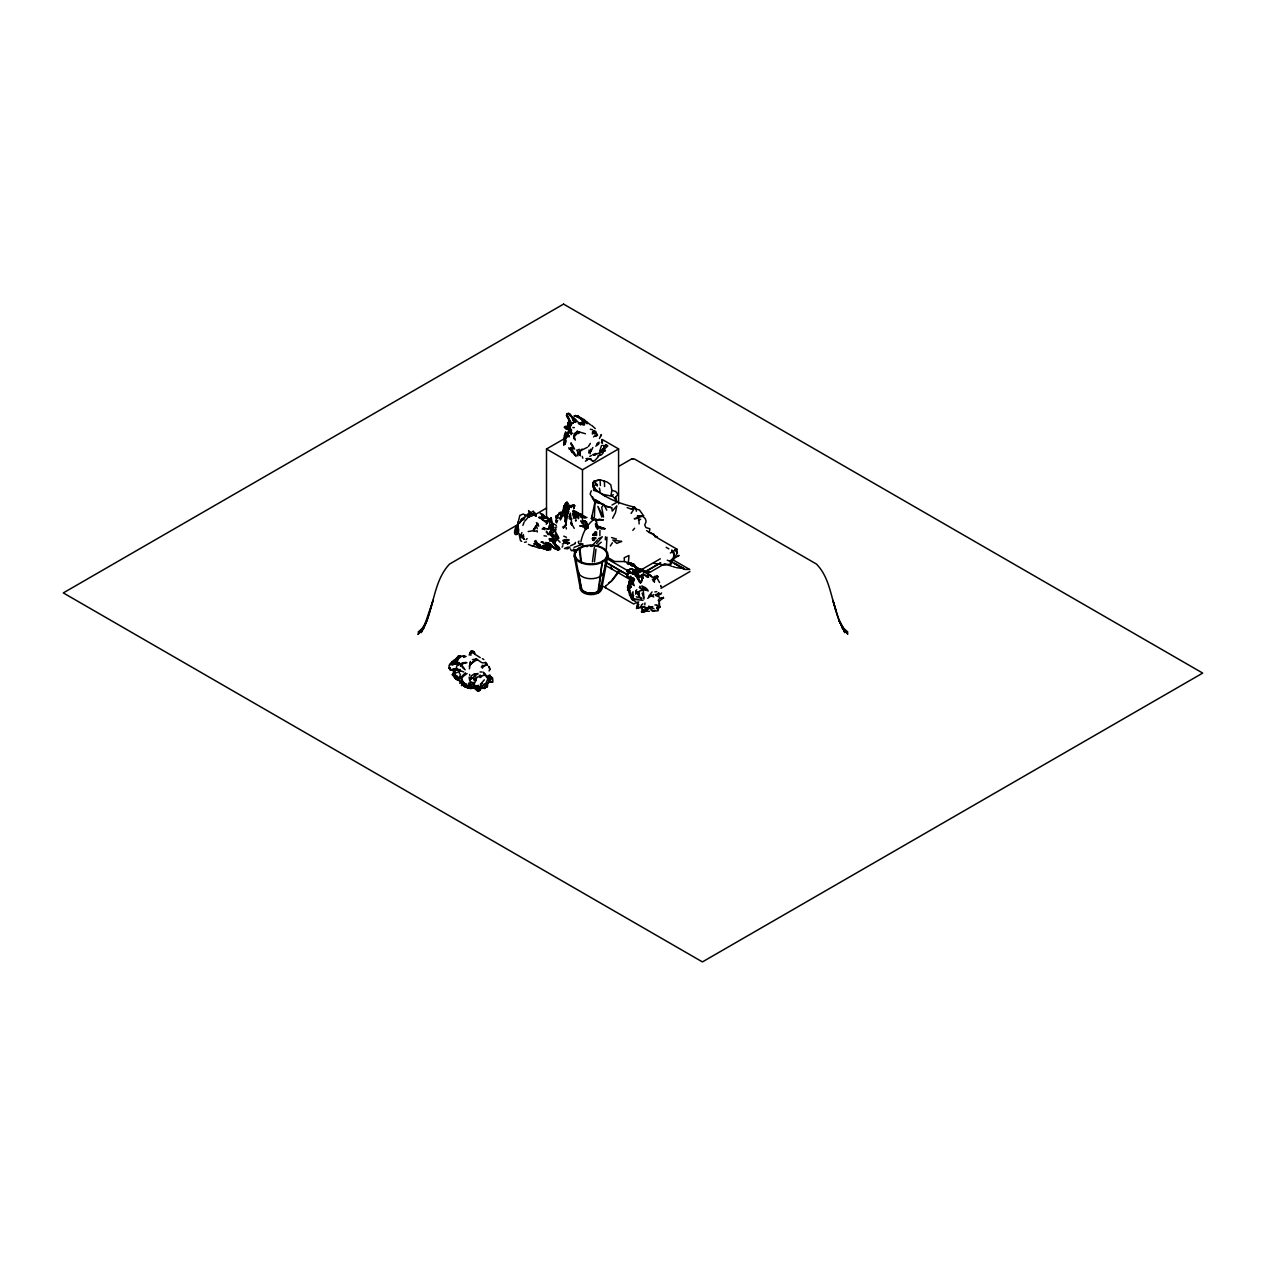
<?xml version="1.0" encoding="UTF-8"?>
<svg xmlns="http://www.w3.org/2000/svg" width="1266" height="1266" viewBox="0 0 1266 1266"><rect width="100%" height="100%" fill="white"/><g stroke="black" fill="none" stroke-linecap="round" stroke-linejoin="round"><path stroke-width="1.5" d="M475.573 687.644L470.366 688.641L470.192 687.169M568.307 424.063L568.228 422.353L570.919 424.885M593.168 539.87L593.168 538.525M632.446 600.29L634.693 599.815L632.699 597.394L633.237 595.479M633.158 578.799L633.237 578.23M566.424 435.362C564.778 433.494 569.32 432.386 567.279 432.624L565.775 435.061L567.295 433.558L569.241 436.802L567.453 434.491M594.102 535.376C594.45 530.533 596.713 536.23 596.618 534.157M630.452 581.157L629.107 581.854L628.316 585.636M571.283 523.934L571.915 524.82L570.349 513.126L569.209 518.601M632.699 597.394L633.459 595.653M474.07 687.881L478.026 691.252L479.988 690.318L481.966 686.378M487.331 664.856L485.242 662.529M563.655 513.426L562.389 512.793L564.763 507.619M469.892 679.082L471.601 675.664L474.402 673.813L477.757 674.43M565.981 517.367L565.981 503.9L567.026 505.545L566.282 508.062M606.319 549.222L606.984 537.18M571.156 424.157L569.225 424.157L568.228 422.353L568.418 423.952L570.27 423.746L569.621 425.376M578.879 514.36C573.387 515.389 579.322 512.635 581.759 515.99L580.524 514.328L583.072 516.417M636.418 572.77L637.32 570.634L640.216 572.406L639.077 569.922L637.668 572.833L638.555 574.622M474.37 651.958L471.522 650.946L469.908 653.319L471.126 651.721L474.37 651.958L474.592 654.063L480.225 657.64M674.24 555.204L674.287 553.115L671.74 549.998L674.24 555.204L672.974 558.338L669.872 561.218L667.261 560.189M550.172 534.806L550.204 533.16L552.957 534.648M604.99 450.87L604.072 449.129L604.99 450.87L602.743 451.962L604.151 446.297M646.388 608.835C647.765 612.143 646.515 607.221 646.198 609.737L646.388 608.835L650.835 608.408L652.591 611.098L658.019 610.798L658.415 608.93L657.956 609.642M456.472 658.573L458.545 657.402C458.656 655.646 456.282 657.703 455.681 661.01L458.181 656.437L457.089 659.602M552.862 536.61L551.96 533.603M605.417 496.335L599.261 492.205L593.612 490.338L593.707 485.907L595.558 489.467L593.295 485.543L592.979 482.219L592.963 487.141C604.515 497.855 619.501 503.726 634.598 507.128L636.133 509.169L639.409 509.929L643.587 515.784L634.234 518.775L638.887 518.3L639.108 523.95M562.531 511.955L565.364 503.551L566.962 502.127L567.817 503.836C565.886 506.368 568.703 503.251 566.962 502.127M574.368 436.153L574.416 439.191L574.226 434.903L578.989 431.88L585.462 433.747M597.236 434.697L592.583 431.848L592.377 434.032M549.745 520.089L551.011 517.636L553.701 528.697M550.188 519.424L551.011 517.636L549.381 522.32L550.552 526.941L553.21 528.602L553.812 527.162M565.538 435.71L565.586 434.238L564.446 435.282L563.687 444.746L564.952 444.35L566.044 440.9M566.155 437.53L565.902 434.665L567.057 433.114L566.044 433.526M546.801 544.855L547.229 546.58L548.7 546.975M561.455 514.297L562.547 511.29M567.342 416.324L571.203 422.543M518.68 529.014L518.585 531.451L517.24 528.745L518.079 525.2M584.449 424.965L584.544 422.338L583.911 423.857M594.308 539.633C595.257 538.414 593.722 538.398 593.912 539.775M462.897 684.938L462.834 681.425M523.317 534.537L523.57 536.515L521.75 536.531L521.101 537.385L522.826 536.895L522.067 537.512C519.155 535.423 520.722 536.8 521.545 536.388L521.101 537.385M573.023 514.423C573.071 511.242 573.498 517.335 574.606 513.078L572.754 514.502M580.113 423.461L578.483 423.572M565.411 441.264L565.586 434.238L564.367 437.609M586.19 523.444L586.443 524.963L585.145 523.602L587.756 528.413L586.538 521.687M638.729 573.973L636.592 576.315L638.301 576.71C643.175 573.087 643.334 580.967 640.454 582.993L637.858 578.214M643.16 610.117L641.482 611.842L642.637 612.206L642.701 610.908M580.635 423.192L580.113 423.224M596.666 535.55C591.871 531.783 593.596 537.607 596.539 534.379M605.338 539.886L605.496 536.8M536.088 543.842L536.135 543.051M555.837 540.297L555.188 539.585M564.145 542.228L563.006 540.819M574.242 516.971L573.482 515.294M487.473 684.178L487.331 686.789L478.801 687.438L473.516 685.302L473.69 686.536L474.703 682.896C476.285 680.428 475.605 676.281 479.498 676.74L480.194 677.595L482.488 675.553L486.112 675.158L487.821 676.44L489.103 681.14C486.033 678.26 491.255 675.791 492.632 677.99L492.885 682.121L488.787 682.247L491.335 679.067L490.971 677.832C487.173 680.348 487.948 689.305 482.457 688.277M572.169 452.611L570.855 450.522L571.235 447.626L570.475 448.243M594.276 434.001L593.754 432.133M632.699 578.815L633.617 580.508L632.161 578.135L634.044 580.429M568.086 508.948L569.906 505.925L573.656 504.897L574.701 505.609L573.815 507.808L573.894 506.068M575.318 440.125L573.625 436.533L575.27 432.687M631.101 584.117C630.848 583.04 629.993 579.274 631.829 579.765M546.453 516.465L547.719 517.936M593.358 535.376C595.748 529.046 596.096 536.847 593.849 535.36M569.558 429.443L566.203 429.032L564.446 427.37L565.127 426.405M615.308 500.561L615.529 497.253L617.998 494.341L615.672 491.414L611.889 490.353L610.734 484.688L607.158 482.045L600.052 479.767L593.865 481.286L597.299 486.033M642.178 574.511L643.951 574.685L641.102 575.318L641.656 574.685M612.602 518.253L615.45 512.698L616.827 505.83L612.253 511.084L611.715 507.761L606.082 506.163L594.482 499.358L600.005 502.776L594.973 502.285L590.13 494.056L591.285 490.797M594.482 533.682L594.814 535.217L593.184 535.186M630.405 572.264L628.949 572.2L626.971 576.552L631.418 578.008M565.285 521.798L566.266 518.142L565.855 525.469M573.64 515.784L573.371 514.218M567.026 505.545L565.965 514.787L567.88 511.464L565.807 514.582L565.301 513.347L565.649 515.04M576.141 515.072L577.059 516.243M644.821 604.816L644.964 602.964M467.281 685.713L463.419 685.302L467.281 685.713L469.939 684.51M469.828 686.647L470.92 682.453M566.456 516.686L567.69 510.657L565.57 524.979L563.354 528.318M572.501 450.759L571.188 448.591L572.786 448.069L571.188 449.224L570.127 449.019L570.76 448.291L576.014 456.488M570.349 548.906L571.409 550.678L574.669 550.346M592.805 447.515L590.905 451.566L590.621 450.221L590.114 453.877M656.959 608.06L657.291 606.715M459.89 681.883L456.804 675.585M636.719 608.63C635.532 607.411 638.602 608.329 637.526 608.329M461.346 679.684L463.055 676.06M517.826 529.71L518.047 527.147M467.265 688.229L470.256 687.976L464.29 686.156M557.974 536.151L554.603 530.343L552.261 530.438L551.406 529.014M592.425 561.867L594.355 547.561M594.434 561.835L595.97 549.191M632.699 596.903L631.702 595.637M480.684 688.878L480.811 687.438M557.277 516.734C557.436 513.189 554.919 518.886 557.42 516.575M594.609 539.617L593.485 537.971L592.251 538.715L593.263 540.582L592.599 538.24L596.191 538.066M627.24 570.412L627.113 571.631L629.234 572.691L627.113 571.631L627.24 570.412L631.18 568.766L633.443 569.906M556.66 517.747C554.745 516.987 557.483 515.215 557.736 515.309M565.127 441.644L565.316 439.761M583.658 422.227L579.559 417.258L584.607 421.103M643.919 597.41L643.144 589.244L640.992 590.747M556.138 536.515L556.296 534.917M630.531 581.964L630.753 580.683L629.107 581.854C632.778 582.281 630.515 580.366 630.357 584.053L629.962 581.869M452.785 662.181L454.937 660.393L451.63 662.15C455.649 660.567 454.257 660.741 458.181 656.437M626.971 576.552L628.015 573.973M490.148 682.026L491.635 682.216M596.286 519.646L596.697 526.624L604.958 528.729L601.303 528.998M642.242 607.68L642.178 609.5L642.068 608.218M571.013 442.973L571.267 444.271M574.02 508.109L574.701 505.609L573.625 505.324M556.011 522.146L556.454 516.924M563.766 512.508L563.497 508.505M462.565 681.614L462.47 680.681L461.552 685.634L462.565 682.263L460.777 677.706M564.668 438.843L564.794 437.957L564.399 439.017M564.494 442.673L564.952 444.35L565.538 439.429M565.997 543.161L568.466 543.272L564.161 541.769M629.677 590.953L629.74 592.615L628.854 587.297L629.629 586.126L627.414 587.266M457.77 662.292L457.058 661.2L457.01 663.036L455.491 661.596L453.94 663.178L454.573 664.254M587.756 528.413L587.519 526.371M517.272 526.102L519.851 515.42L523.206 514.012L529.663 517.098M639.029 593.659L639.188 592.472M524.963 521.006L529.663 515.341L528.587 510.594L533.144 514.629L534.6 513.869L534.426 512.619M469.385 668.828L470.414 662.846L469.908 664.808L473.642 661.833M549.381 522.32L549.555 520.927M588.737 452.991L589.149 450.047M575.207 518.158L575.444 516.465M601.508 445.474L599.815 451.155L601.635 449.889M570.634 449.114L570.76 448.291M569.668 424.157L568.418 423.952L568.45 425.344L570.127 425.281M584.908 527.004L585.525 524.187M595.194 531.688L596.618 533.081M597.979 591.633L602.284 561.281L598.596 592.82M636.592 576.315L639.014 580.319L636.988 576.489M462.391 683.751L462.549 682.706M469.306 666.533L470.398 661.469M570.808 429.76L570.539 431.643L568.925 429.981M565.997 512.413L565.965 514.787L567.31 513.569M593.184 535.059C592.266 532.875 595.59 533.999 593.881 533.556M603.202 450.49L603.565 448.037M474.544 679.589L476.127 680.633L474.481 679.921L475.7 678.924M631.481 565.032L632.763 565.348L631.813 565.68L629.55 563.196L633.206 564.32L638.254 570.523M481.428 686.219L481.286 687.121M550.267 529.109L549.666 526.007C550.33 528.508 546.263 529.948 549.776 527.463M603.122 450.838L604.072 449.129M555.916 537.971L560.094 542.228M575.824 432.481L577.249 432.276L574.163 435.868M577.201 514.629L575.872 518.285M629.582 595.02L627.556 586.411L629.661 584.56M562.405 513.236L566.171 514.582L568.687 507.745M471.047 652.971L471.506 650.787L471.126 651.721M551.47 540.139L552.53 539.063L550.71 539.981L552.53 539.063L555.806 540.582L555.046 539.269L553.448 539.585M650.708 533.018L657.418 537.164L655.187 537.021L653.794 534.125L649.268 532.511L649.854 528.792L645.85 527.526L644.711 524.915L646.166 521.639L645.312 518.712L643.001 516.496L637.241 516.085L643.587 515.784M460.966 664.555L461.457 663.78L460.492 666.28M573.72 436.501L574.384 437.482L573.735 435.789L573.894 436.707L577.518 433.273M555.853 545.456L559.161 547.276L557.942 549.697L545.678 543.541M638.396 571.393L637.32 570.634L636.814 571.615L634.313 569.589L633 570.333L633.079 573.308M565.728 519.598L564.81 521.56L565.696 510.689M549.017 519.835L548.843 520.88L547.861 517.747M633.332 579.955L632.937 578.958M566.598 503.425C566.013 505.72 567.136 501.716 565.364 503.551L567.215 502.887L566.155 503.029L565.301 506.986L565.601 506.226M568.513 419.505L570.555 424.221L572.485 422.891M660.615 586.221L660.979 586.459M565.459 508.568L565.775 506.827M584.18 423.382L584.022 421.056L577.66 416.15L580.904 419.22M518.126 525.865C516.069 522.209 511.749 538.366 517.303 533.619L518.554 532.923L516.006 532.116L516.544 527.526M562.515 513.933C561.629 511.844 561.708 515.895 563.845 512.809L563.876 509.518M575.967 517.509L576.236 516.006M611.889 490.353L610.94 495.449L613.377 494.769M600.796 588.263L606.841 555.806M601.651 589.149L607.822 555.996M569.352 505.751L570.966 506.131L571.235 507.571M577.945 513.347L578.768 517.683M466.6 686.868L469.575 684.257M567.421 429.633L566.693 426.721M577.992 416.15C575.524 416.15 587.028 419.632 585.715 421.831M629.867 590.573L629.613 589.655M606.746 510.135L603.945 504.58L595.004 501.906L591.459 518.569L594.609 519.978L603.391 519.962L598.85 519.155M459.859 683.482L461.853 679.858M579.353 453.434L580.445 455.855L579.638 453.45L580.714 450.664L587.329 447.309M593.311 430.867L593.77 431.833L593.691 430.614L594.482 430.915M563.18 512.809L563.433 511.543L564.541 511.78L563.354 511.211M601.334 451.63L600.638 452.342L602.268 451.63L603.059 452.959L601.461 454.81L597.963 455.76L598.581 456.409C597.346 457.501 593.422 463.261 592.662 460.507M454.336 664.302L453.94 663.178M548.194 546.912L549.491 547.751L549.571 546.469M569.194 508.188L568.197 506.811L566.551 508.584M578.483 518.712L577.565 514.771M629.249 586.237L627.54 590.462L629.693 586.918L628.395 588.674M454.383 668.622C449.952 672.009 447.737 667.72 449.889 664.191L457.327 663.257M570.871 431.5L571.457 429.301M573.387 549.048L573.656 550.757M568.671 416.53L567.421 417.179L566.646 413.855L568.925 413.444L576.283 421.056M565.665 431.753L564.446 435.282M553.195 530.501L554.603 530.343L553.131 532.59L554.35 530.929L552.308 529.109M536.198 515.515L533.223 511.053M565.886 505.181L565.997 504.438M564.478 443.907L563.718 444.651L564.778 443.227M529.394 515.246L529.584 514.392L533.144 514.629L529.647 512.334M594.086 539.553L592.947 538.841M627.398 571.108L630.262 569.02M655.202 578.135L654.902 579.464L654.538 578.293L657.576 576.252L654.158 578.72L655.63 577.454C654.253 579.068 659.728 577.011 657.165 575.745M573.735 508.521L574.115 506.574M576.109 519.851L575.808 521.149L575.429 520.279M594.767 535.043C595.194 534.141 596.223 534.711 593.517 535.407M643.413 574.305L642.669 575.46L642.558 574.447M637.32 605.259L637.558 604.262L638.396 606.05L637.32 605.259L637.004 606.208M459.59 664.349L458.545 664.555M555.727 533.572L554.302 536.42M594.957 534.932L595.162 532.226L596.634 532.131M569.811 422.274L571.298 425.566L570.396 423.43L569.225 424.157L570.08 422.607L568.877 418.16M605.607 585.905L608.076 584.227M608.44 583.404L610.339 581.98A14.876 8.593 -60 0 0 612.396 580.287L618.488 572.374M652.291 596.049L653.778 594.561M468.657 684.32L469.037 682.785M454.985 672.452L452.532 674.715L454.573 676.804L452.31 674.905L453.434 672.452M453.465 670.521L455.238 670.489L453.339 671.122L453.434 668.622M595.004 501.906L594.355 517.303L591.459 518.569L592.092 516.085M456.852 660.298L455.095 660.488L456.615 658.352M642.637 612.206L643.35 611.953C643.223 609.959 642.637 612.934 644.853 611.715L647.844 609.247M521.893 532.527L520.358 536.515L520.88 535.581M546.896 545.519L547.276 545.583M629.74 569.906L631.212 568.893M580.841 541.975C582.677 533.113 586.949 524.187 594.609 518.997M565.079 516.797L565.918 513.727M635.595 594.15L636.07 591.808L639.567 594.735M567.374 504.232L567.69 503.013M534.727 513.062L534.22 514.328L535.027 513.49M618.204 571.726L611.256 581.157A7.643 4.415 -60 0 1 610.481 581.838L609.183 582.724M628.221 589.592L628.854 590.32L627.841 586.38L629.756 585.462L628.316 586.016L629.661 586.459M570.824 523.444L570.76 522.526M635.121 570.76L634.313 569.589L636.766 572.248M578.277 513.363L581.347 517.398L586.997 517.477M454.668 670.379L456.425 669.144M455.048 678.149L456.393 676.107L454.652 674.556C450.538 676.281 454.937 672.009 454.652 674.556M564.715 516.955L566.25 511.939M657.212 576.853L657.054 578.483L657.909 576.79L656.294 577.343M568.276 425.977L568.671 425.281L567.754 426.579M456.251 660.836L455.887 662.023L453.639 662.023M473.895 683.545L473.721 684.558L474.212 683.719M566.456 510.736L566.013 508.615L565.316 510.989L566.551 509.739L565.57 507.903L566.63 509.106M467.692 685.586L466.901 687.185M583.215 422.464L582.202 421.404L583.278 423.303L584.481 423.034M522.874 525.406L524.156 522.051M488.201 677.99L488.217 679.003M537.607 544.348L543.525 548.036L536.626 545.456M534.489 541.088L536.515 545.06L543.605 548.558L551.153 548.858M577.882 455.934L577.992 452.642M559.778 512.445L559.461 513.458L561.17 512.413L559.034 512.872M455.665 660.805L456.931 658.906L455.238 660.124M535.835 540.455L535.565 543.81L535.787 542.228M639.757 571.425L639.077 569.922L640.865 570.539M633.633 564.763L633.617 565.87L631.813 565.68L630.389 564.035L631.449 563.433L629.882 564.13L634.709 566.076L638.602 571.203M584.575 528.602L587.361 523.728M461.457 663.78L460.713 665.979M594.767 534.6L594.545 533.461M638.903 571.488L638.982 570.681M557.895 546.548L557.056 546.738M553.606 531.815L553.891 530.929M632.937 572.628L633 570.333M564.193 505.83C564.794 508.331 566.709 501.209 566.503 503.963M605.338 445.727L605.449 444.603L606.398 444.983L604.373 446.502M572.897 511.037L573.514 510.309L573.498 517.303M459.241 671.629L459.906 669.793M628.078 572.185L629.993 572.675M455.602 660.187L455.364 659.38M571.156 449.288L571.963 447.753M579.148 515.294L579.749 513.664L583.088 516.037M600.48 436.39L601.018 434.903M543.525 547.751L548.637 550.283L539.759 547.719M424.157 626.369L418.096 634.234L424.157 626.369L433.13 600.195L427.148 619.976L421.087 632.699C434.238 611.636 432.26 582.249 449.588 564.035L517.968 524.551M580.239 549.207L580.619 548.21M641.846 580.414L642.432 578.863M522.826 536.895L522.304 537.923L521.497 537.275M455.633 661.438L457.706 663.526L458.814 662.514M633.617 565.87L633.95 564.984L635.358 566.709M660.187 594.45L658.526 593.137L659 596.951L655.519 595.352M638.191 579.575L637.716 579.211M523.76 519.82L524.583 517.731M641.451 589.608L641.862 588.579L640.216 588.374M460.666 678.18L456.124 677.69L456.804 676.867L455.412 678.117M594.134 539.522L592.773 538.319L592.979 540.091M521.75 536.531L521.829 535.36M523.38 517.557L519.804 522.589M489.087 670.948L490.1 669.097L488.882 666.407M549.586 541.136L550.837 539.174M551.549 534.996L554.587 535.771L554.144 536.879M538.651 526.15L537.623 523.269L537.148 524.963C538.889 523.159 532.923 528.191 533.92 530.644L528.191 531.546M595.764 446.17L598.596 444.144L599.04 442.182L597.204 443.322M599.419 438.542L601.492 434.602M457.801 658.114L458.023 657.054M632.81 580.477L632.066 579.511M558.116 516.639L556.913 518.174L556.106 517.509M479.149 690.84L478.406 689.369M564.525 539.696L566.614 539.727M587.614 526.118L585.747 522.083L584.417 521.814M477.282 687.517L478.247 685.222L475.953 687.121M645.897 609.041L646.515 607.569L646.198 609.215M473.294 683.64L473.927 682.2M484.561 688.641L487.663 682.944M633.047 598.153L632.699 596.428L630.895 596.966L630.452 595.795L633.032 596.049M536.388 522.636L537.765 524.678L536.42 525.627L537.275 528.745M569.368 505.261L566.946 505.371M661.58 592.931L660.662 594.387M476.269 659.95L475.889 659.127L472.598 662.34L476.633 660.108L475.889 659.127M556.961 521.909L557.641 520.389M468.246 687.612L464.337 685.729L465.666 687.232L462.913 684.922M545.693 542.449L550.394 543.921L555.141 548.779L557.926 548.542L556.66 549.444L558.717 549.887L559.762 548.938L550.267 539.253L550.014 540.281M633.617 580.508L632.858 578.34M457.469 658.32L457.896 657.386M548.748 547.403L545.092 546.358M632.05 573.261L632.177 573.83M590.367 443.369L588.389 446.518M470.905 655.329L470.683 651.61L469.18 655.139M554.919 541.959L554.002 543.794L556.755 539.395M673.243 559.097L670.964 563.892L664.951 565.111L654 563.275M473.69 686.536L473.547 684.4M563.56 508.077L563.829 506.115L565.316 505.672M555.236 540.044L554.16 543.177M575.017 543.288L575.46 542.37M560.458 519.962L561.613 517.557M656.753 608.693L657.181 607.791M454.114 660.472L454.937 660.393M627.714 571.947L629.424 572.833M488.059 678.339L485.226 684.574L477.931 687.106M474.94 678.26L474.481 679.921M577.28 432.64L575.808 434.175M459.511 678.196L459.875 677.468L458.371 677.737M449.367 665.22L449.889 664.191L450.886 664.729M457.343 659.586L461.03 656.769M556.265 516.67L556.011 515.816L555.916 517.019M573.815 550.52L574.353 549.476M639.362 582.123L641.387 581.062M610.418 567.611L612.095 566.044M547.023 548.51L546.2 549.096M642.147 569.494L639.409 569.922L636.244 567.754L643.302 569.985L649.062 575.144M570.475 427.085L570.064 426.183M576.062 552.229L574.59 551.897L575.017 550.299M637.32 593.77L637.842 592.805L637.32 593.77L641.403 598.96M648.097 575.682L648.524 574.922L643.334 570.412L649.68 575.46M569.035 516.575L570.27 514.344M650.661 575.793L648.809 574.78L650.455 575.112L650.566 576.394M567.105 515.12L565.965 524.789M489.942 674.984L488.581 675.569L490.1 676.186M630.753 580.683L629.107 583.626L631.655 579.812M594.181 535.249L595.162 534.695M568.323 419.078L567.215 415.026L566.488 415.375L568.07 417.558L566.488 415.375L568.925 413.444M585.478 517.114L582.74 517.05L580.461 515.215M427.148 620.071L421.151 630.436L423.145 627.936M634.693 599.815L631.465 597.647L631.75 599.309L630.452 595.795L632.699 596.428L632.05 596.903M486.888 664.476L484.198 666.28L484.356 665.125L482.409 668.211M628.522 589.402L629.772 588.089M580.714 450.664L579.48 451.788M528.65 517.208L530.011 514.328L529.251 513.236M480.605 686.758L481.792 685.792L475.446 688.087L479.988 690.318M553.068 524.108L552.925 523.744M458.656 663.115L455.839 664.112M549.08 539.158L551.296 539.443L553.922 543.019L552.023 540.74M481.302 667.182L482.52 665.251M536.689 525.01L534.41 529.077L535.439 528.286M658.193 600.543L659.823 597.963M641.482 611.842L642.178 610.734M456.124 670.331L453.339 671.122L453.576 668.733M456.156 677.706L455.19 675.727M572.422 506.653L573.118 505.561M658.668 602.03L663.4 597.33M610.307 545.978L612.396 542.75M577.106 514.328L576.362 513.094L575.983 515.088L576.362 513.094L579.749 513.664L578.309 514.186M655.962 577.692L656.532 576.252L654.601 576.331M588.294 526.118L585.968 529.568M631.085 513.426L634.836 507.761L631.386 509.106L627.145 507.619M552.308 529.948L553.274 530.153M633.174 596.492L629.93 595.606L630.072 594.308M459.384 657.26L460.444 656.326L458.197 656.136L459.59 656.073M577.518 454.067L577.755 453.133L577.628 454.526M600.638 452.342L604.056 449.921L604.024 448.227M546.232 524.361L548.384 519.266M593.912 534.015L593.422 534.79L593.801 533.809M636.814 575.508L634.282 573.735M481.064 676.645L481.729 675.68M594.656 534.948L594.688 534.521M663.685 598.169L660.504 598.185M658.257 608.123L658.621 606.161M533.841 529.52L533.92 530.644L533.793 528.856L533.366 530.296L535.755 527.178M455.871 658.636L454.383 660.931L455.507 659.855M638.048 568.972L639.045 570.444L636.086 567.057L638.602 569.304M631.212 586.063L628.316 586.016M606.398 444.983L607.854 445.917L603.265 450.063M477.171 673.86L475.003 676.123L475.652 676.962L474.908 674.382L473.88 676.867L471.126 679.162L470.05 678.449M457.896 679.225C457.485 682.058 455.428 676.044 457.896 679.225L456.314 677.452M583.262 424.521L583.278 423.303M556.027 546.453L556.28 544.934L554.65 543.367M576.204 516.481L577.976 517.05L578.087 515.879M516.591 526.735L517.905 524.963L517.367 530.422M648.73 596.207L652.101 591.95M520.769 521.45L522.731 518.775M551.264 528.602L552.704 527.732L550.694 528.634L552.134 530.217L550.663 528.381L553.258 527.352M569.795 429.427L567.516 428.114L568.418 427.386M545.124 516.955L546.137 518.459L543.098 514.471L540.93 513.569M586.016 525.358L587.44 525.422M449.066 668.131L450.348 669.714M585.414 461.235L588.548 458.925M575.872 516.275L576.805 515.215M457.706 663.526L456.124 662.229M580.35 424.411L580.603 423.509M577.438 430.915L576.805 431.722L579.432 431.769M593.438 539.886L592.757 538.446M566.013 508.615L568.244 507.745M484.324 679.842L480.4 684.289L482.757 683.355M638.729 601.809L638.333 602.695M593.612 490.338L594.735 488.913M597.52 539.87L591.428 546.485L590.462 545.472M519.313 523.444L522.225 518.87L521.212 519.646M635.659 591.127L636.766 589.734M534.584 528.682L537.322 524.52M576.236 513.426L576.805 511.939M456.741 661.659L458.086 659.982M647.686 598.375L651.943 595.067L650.281 595.653L653.762 596.887M596.428 435.504L597.568 435.172L595.321 436.343M451.266 662.609L452.389 661.248L451.772 663.02L455.38 662.624L453.07 661.675L454.415 662.45L453.149 663.4L451.266 662.609L454.051 661.691M631.228 586.728L628.522 585.43M558.67 547.877L557.531 545.757L556.913 546.437M474.718 679.162L474.164 679.826L473.658 678.054L474.402 680.206M461.837 676.313L465.508 672.832M491.319 681.614L490.148 681.709M485.163 688.15L485.891 687.296M596.602 543.541L602.3 536.8L598.501 538.636M632.826 530.359L634.614 528.254M603.945 504.58L601.667 507.27L603.55 517.05L597.869 506.4L601.856 517.098M565.586 442.736L563.687 444.746M640.2 569.02L639.409 569.922L636.165 568.339M568.814 433.099L567.136 433.747M449.984 669.777L451.772 669.793M567.105 547.276L569.937 547.134L567.627 548.811L564.399 548.463M527.431 515.12L528.65 513.822L527.115 514.597M577.755 432.877L578.989 431.88L578.515 433.573L579.274 432.228L578.198 432.386M638.096 578.704L639.029 577.676M567.928 425.867L565.142 426.595M486.761 664.239L486.176 663.099M559.224 518.712L560.332 517.493M568.592 426.832L569.653 426.959M551.675 538.92L552.672 540.376L555.252 540.139L555.125 539.031L555.806 540.582M551.485 519.313L551.169 517.826M595.099 431.215L595.954 431.5M566.456 524.725L563.766 526.593M584.639 545.947L579.258 543.747L578.198 541.975L579.084 541.057M461.489 665.457L462.723 664.191M471.015 688.34L472.788 687.739L469.544 685.064M629.17 589.117L630.927 586.522L627.556 589.307M569.795 448.544L571.425 447.848L574.717 449.066M526.118 539.664L527.131 538.62M640.675 606.857L641.498 606.034M593.58 436.944L594.798 435.741M560.822 513.98L562.136 513.474L560.838 512.319M454.32 673.544L452.785 673.702M550.378 528.08C549.966 527.669 548.589 528.254 552.245 528.682M470.778 687.691L470.794 686.219L473.864 687.137M559.889 518.49L563.37 515.594M517.303 533.619L516.243 534.489M570.555 424.221L569.811 423.493M424.157 626.686L418.16 632.193L424.157 627.857M603.597 451.345L604.895 450.158M549.634 532.1L548.953 533.777M643.619 607.047L645.011 606.699L642.764 606.604M455.538 664.334L457.01 663.036L454.383 663.78M628.791 586.87L629.281 585.588M555.964 538.699L558.496 537.195M560.616 512.793L558.227 514.661M589.845 458.972L592.535 461.109M641.213 605.243L642.891 603.866M643.144 589.244L641.276 590.336M545.678 516.987L539.221 517.05M529.663 515.341L530.327 514.787L528.333 515.737L527.969 514.582M567.769 544.158L566.962 543.462M596.951 545.709L601.334 542.165M587.234 459.653L588.848 458.862M556.724 517.161L557.736 517.778L556.407 517.968M633.95 564.984L632.778 565.491M582.059 522.51L585.003 520.864M578.973 549.033L579.844 548.352L579.1 548.004L580.714 561.265M556.027 545.14L556.898 546.137M601.746 441.122L602.11 440.188M549.95 527.859L550.156 528.302M638.254 576.22L637.589 576.71L641.435 576.663L641.593 578.008M658.415 608.297L660.33 606.778L657.734 608.012M581.347 517.398L584.544 516.275M573.625 422.195L575.872 422.338M459.241 662.814L457.801 663.859M467.059 673.575L461.884 677.31M539.237 545.456L536.23 541.437M548.067 544.522L548.779 542.924M476.38 673.829L478.042 673.465M458.941 664.777L456.535 666.106M653.873 610.908L654.886 610.212M577.486 450.506L579.306 449.24M553.527 530.976L552.308 529.805M468.373 685.507L467.36 686.568L463.831 685.871L464.543 686.726M523.902 517.747L525.517 516.639M549.491 547.751L550.742 546.896M658.526 593.137L657.339 593.707M531.467 516.306L533.477 514.961M470.62 678.798L471.917 678.07M573.656 504.897L571.267 506.558L569.906 505.925L570.808 506.796L569.906 505.403M457.295 669.667L463.688 671.945M542.117 529.046L544.918 528.381L548.21 529.378M633.427 578.863L634.029 580.493L632.525 579.021L633.712 578.245L634.551 579.369M538.018 546.374L539 545.741M661.976 598.343L663.337 597.473M483.675 684.811L484.514 684.273M582.091 449.082L579.67 451.139L580.224 452.611M454.447 669.461L456.219 669.888M631.386 509.106L634.598 507.128M453.038 669.714L453.861 669.208M564.05 526.862L565.57 524.979L564.747 526.941M570.887 423.968L573.308 423.129L571.773 423.604M632.557 574.4L634.171 573.419M535.613 516.022L536.42 515.658M591.459 518.569L592.488 517.952M470.509 663.416L470.889 664.159L471.996 662.593M557.103 539.237L555.885 539.363M632.984 591.713L632.984 595.431M638.064 591.966L640.327 590.652M546.501 517.762L546.501 449.003L569.478 435.726M546.501 449.003L582.487 469.765L618.583 448.924L618.583 503.947M535.012 514.724L546.532 508.062M619.533 465.92L631.497 459.004L634.503 459.004L816.412 564.035C833.645 581.426 830.876 610.845 844.849 630.436L838.852 620.071L844.849 632.652L838.852 619.976L832.87 600.195L835.861 610.133M640.374 570.301L660.33 558.781M670.315 553.02L676.962 549.175L676.962 553.289M643.698 572.501L660.33 562.895M644.521 572.295L660.741 562.927M647.907 573.466L664.935 563.639M673.449 558.717L679.13 555.442L677.737 555.837M487.188 683.434L484.071 684.59M637.225 601.999L633.712 604.024L601.334 585.335M660.979 588.294L689.938 571.567M596.539 444.493L598.581 443.337M612 505.039L617.08 502.159L616.194 499.754L612.697 496.399L603.186 494.389M534.015 546.026L532.448 545.947L538.43 547.767L537.734 546.928L538.683 546.39M575.46 512.92L576.331 512.445M475.652 685.46L477.994 688.103L479.909 687.533M582.866 425.028L584.117 424.347L584.022 421.056L584.924 422.274M547.007 546.944L548.131 547.292M562.864 545.678L562.088 547.134M461.631 683.877L461.536 681.725M628.806 572.707L630.373 573.087M454.89 674.034L453.861 673.275L455.333 673.021M570.665 545.693L575.08 543.747M552.53 530.138L553.448 529.647M587.345 524.567L585.936 524.979M633.206 599.229L634.124 600.131M475.446 687.438L472.186 688.356M567.247 540.155L569.32 539.949M596.539 532.891L595.637 532.812M643.46 607.015L644.711 608.076L652.876 606.778M629.55 563.196C632.114 565.016 629.55 564.62 631.323 563.861L632.509 564.541M589.766 456.393L591.412 455.57M487.331 683.687L488.47 683.134M570.934 430.298L568.671 431.184L569.605 431.484M630.373 572.09L632.794 572.96M452.801 665.141L450.712 664.207M633.158 571.346C633.047 574.115 633.206 569.415 635.722 571.646L633.823 572.153M647.512 608.281L645.976 608.978L646.863 608.914M595.257 537.955L594.308 538.825M578.831 423.683L580.334 423.192M537.734 546.928L538.905 547.276M479.26 675.601L480.384 675.095M583.12 526.719C580.556 525.659 584.006 527.242 582.74 525.928L579.733 525.928L585.509 526.229M461.22 664.112L466.062 662.292M636.656 607.727L640.865 607.427M454.795 663.89L457.833 663.194M642.463 589.006L648.334 590.937M487.916 677.452L487.774 678.275M585.968 517.683L584.354 517.857M634.709 566.076L631.623 563.402L639.014 570.048M638.46 520.215L640.659 519.297M592.662 454.747L595.875 453.434M460.951 663.875L464.416 662.482M580.461 424.806L581.869 424.252M463.562 657.386L464.923 656.848M580.429 544.997L574.004 547.371M636.292 591.127L636.466 592.377M451.376 669.429L450.522 669.746L455.855 670.11M460.476 663.637L466.932 662.767M627.081 575.001L627.382 576.98M452.199 662.498L452.548 662.529M629.107 581.854L630.658 581.3M545.931 546.263L547.656 545.646M572.928 433.415L567.88 431.896M521.814 536.958L523.57 536.515M557.388 538.73L558.955 538.177M644.267 575.476L642.242 575.619M577.47 416.783L578.641 416.403L579.29 418.334M601.303 442.72L602.505 443.274M570.475 506.258L568.845 506.637M632.399 583.484L628.569 584.148L630.895 581.901M544.839 545.424L545.947 545.06M473.99 653.003L474.592 654.063L474.56 652.813M515.547 531.752L516.908 531.309M566.883 513.885L568.086 513.49M524.124 539.379L523.317 537.433L523.839 539.269M544.871 548.669L546.627 548.4M565.807 514.534L566.709 514.249L565.76 514.661M636.624 592.456L638.317 591.918M639.283 587.566L640.438 587.218L639.868 586.19M565.301 434.175L566.456 433.827M633.222 600.005L634.646 599.562M454.636 661.802L454.383 660.931M556.692 526.957L555.442 527.336L556.059 529.884M543.13 545.852L542.212 546.105L543.589 546.073M593.295 485.543L595.637 484.894M456.535 666.976L455.966 669.065L457.659 669.239L451.962 670.078M629.693 594.862L631.338 595.194M633.127 595.89L630.595 595.875L633.617 595.764M452.421 663.21L453.687 662.878M534.379 531.404L537.069 530.723L537.29 532.036M450.3 667.688L449.43 667.91L450.142 669.603M632.193 581.79L631.94 582.993L631.054 581.505M637.51 607.822L641.261 607.379M475.066 687.644L476.348 687.327M454.051 670.711L455.602 670.663M588.516 458.466L585.984 458.672M581.363 521.734L582.518 521.45M474.687 688.166L478.026 691.252L475.969 688.957M524.551 542.339L526.466 541.895M484.34 662.814L482.568 662.846M652.481 611.019L653.826 610.956M638.618 571.472L636.877 571.203M642.21 590.257L643.935 589.877M456.092 663.463L458.102 663.036M580.635 424.411L581.632 424.205M515.895 534.442L517.383 534.284M456.836 677.816L455.301 677.516M472.455 659.697L474.655 659.238M455.823 677.959L456.789 678.022M554.84 547.956L556.423 548.02L554.366 548.115L555.616 549.017L557.926 548.542M455.776 672.816L457.279 672.515M548.431 548.495L546.865 548.795L550.488 549.95M565.348 539.949L566.519 539.284M570.966 415.786L570.048 414.362L567.643 414.061L570.064 414.457L574.131 421.831M654.902 591.934L656.753 591.602M454.937 660.599L454.083 660.124M634.013 598.945L638.032 599.34M453.45 674.841L455.538 675.174L456.472 676.93M636.909 606.968L637.7 606.825M628.711 586.427L628.98 587.93M569.985 425.376L569.336 425.139M630.785 573.118L632.098 572.897M545.361 517.525L540.044 513.11M454.858 662.656L454.035 662.798L455.38 662.624M630.12 587.218L631.402 587.155L628.696 586.285M487.331 686.789L485.052 686.916M477.883 687.565L478.991 688.055M630.959 564.731L630.595 564.193M562.626 515.927L560.49 516.227L562.12 515.832L560.474 515.088L561.598 515.547M556.771 518.031L557.641 517.905M642.843 610.07L644.299 609.864M594.957 455.095L593.564 455.285L600.875 452.326L599.609 452.468M460.223 669.429L458.134 670.173L460.713 671.344M566.962 514.692L568.909 511.211M550.868 530.312L549.159 534.663L548.067 534.458M535.328 544.048L537.132 545.266L535.755 543.605M568.418 509.423L569.368 509.312L567.928 508.916M476.475 688.894L475.652 689.084M569.969 519.139L572.01 518.918M637.668 572.833L638.665 572.738L638.27 571.741M555.252 540.139L552.672 540.376L554.888 540.962L554.144 539.284M456.979 669.35L458.007 669.255M640.295 569.558L644.22 571.441M585.62 522.921L585.747 522.083L586.411 524.868M568.07 417.558L567.469 416.688M556.185 549.302L556.993 549.238L555.616 549.017M562.246 543.969L563.576 543.874M560.063 513.553L560.965 513.49L557.135 515.389M583.721 520.769L584.892 520.69M464.733 656.152L460.144 656.105M564.177 438.4L564.968 439.16M455.966 669.065L457.453 668.986M633.554 566.044L633.206 564.32M652.829 576.932L655.566 578.119M556.28 544.934L556.771 545.757M634.63 564.462L624.455 561.566L614.627 561.487L608.756 558.021L606.746 554.904M628.854 587.297L629.471 586.712M611.003 568.561L611.525 568.545A55.941 32.299 -60 0 1 611.921 568.545A51.241 29.593 -60 0 0 611.525 568.545M569.684 414.093L568.023 413.381M572.153 450.522L571.203 449.968L576.077 455.269M556.17 537.575L558.464 537.544M565.285 548.115L568.276 548.099M650.328 575.571L651.958 577.201M632.256 458.719L633 458.719M684.985 569.431L689.226 569.431M617.982 571.567L621.923 571.567M645.502 571.567L649.442 571.567M567.358 417.194L568.45 417.432M585.398 522.874L586.3 522.874M683.577 568.561L676.345 567.627M554.698 542.481L552.656 542.244L553.464 543.731M569.494 543.177L567.437 543.557M461.774 681.314L464.622 683.244M573.071 512.034L573.957 512.034M472.345 652.354L473.8 652.354M655.377 594.577L658.557 594.624M553.305 539.49L554.413 539.633M557.436 549.855L558.717 549.887M579.258 543.747L582.914 543.858M659.618 606.367L659.428 602.822M479.988 671.977L481.745 672.024M630.041 592.504L629.772 594.767L629.74 592.615M592.583 431.848L596.492 433.336L596.887 435.646L597.046 434.76M577.011 514.708L577.882 514.74L577.707 512.872M606.936 445.395L605.591 445.221M532.052 511.686L533.065 511.733M636.877 575.413L633.538 574.194M654.918 604.958L656.184 605.021M569.13 542.718L563.164 540.107M643.017 600.29L636.339 599.657M530.248 516.022L529.631 516.449M550.394 543.921L548.4 543.668M635.263 570.191L636.07 570.238M463.514 683.244L466.679 684.036M463.831 685.871L467.502 686.109M584.386 521.054L586.047 521.513M541.152 542.196L543.636 542.37M641.055 581.949L640.454 582.993L640.137 581.078M567.215 429.111L566.029 428.588M486.571 685.84L487.663 685.935M583.958 517.193L585.335 517.319L580.809 514.249M649.379 611.304L642.875 610.892M463.261 656.12L466.11 656.516M570.254 425.566L568.402 425.297M594.308 432.798L596.492 433.336M566.836 539.633L567.975 539.743M462.881 663.147L464.669 663.321M574.384 510.894L576.521 511.844M473.69 653.161L470.414 652.18M574.084 516.006L573.862 518.49M650.946 610.101L653.05 610.892M572.849 427.497L574.337 427.671M568.023 507.603L568.956 507.713M575.397 415.406L577.233 417.1L577.28 416.229L574.084 415.834L577.09 416.514M567.643 414.061L570.808 415.359M630.579 578.989L631.528 579.1M575.761 513.141L578.372 513.521M544 535.787L546.532 536.135M652.639 608.392L653.873 608.566M630.373 581.632L629.06 581.015M570.665 506.163L570.111 505.64M563.766 542.829L564.937 543.003M546.532 548.7L542.386 547.403M602.6 448.987L603.455 449.114M628.395 586.712L629.218 586.838M577.533 416.403L580.398 418.176M547.181 528.682L548.811 529.046M524.82 515.61L525.96 515.816M648.888 606.066L649.854 607.079L648.809 607.648L651.958 606.778M550.757 540.978L552.356 541.278M633.775 566.076L634.788 566.535M591.396 459.115L589.006 458.609M639.852 576.331L641.435 576.663L641.166 575.698M573.071 420.534L574.574 421.056M596.001 433.605L594.245 432.655L595.242 433.004M543.367 542.497L541.357 542.07L551.39 546.801M630.072 563.607L631.323 563.861M633.411 600.495L635.374 601.334M590.288 429.221L592.583 429.744M580.588 422.67L581.458 422.876M604.974 506.131L611.715 507.761M634.456 573.15L633.253 572.422M632.32 569.146L634.551 569.763M578.483 423.192L579.638 423.509L572.596 416.989M641.925 598.375L636.26 596.792M543.51 517.873L544.744 518.205M602.695 445.347L604.531 445.854M548.083 546.374L549.776 546.833M550.124 544.966L551.849 545.456M673.006 566.662L675.221 567.31M549.998 528.666L551.343 529.061M611.525 537.544L616.479 539.031M671.74 566.298L666.027 564.019M547.861 546.817L549.46 546.944M545.219 546.057L546.849 546.548M630.785 578.151L627.414 576.695L633.87 579.765L632.525 579.021M648.619 577.169L643.729 574.036M482.932 688.498L479.656 687.375M566.171 542.718L565.095 542.37L567.073 543.003L565.364 541.041M556.518 539.87L555.299 538.525M563.829 506.115L564.81 506.463M552.831 539.205L554.856 540.677M634.06 573.767L630.832 572.675M533.176 546.342L528.413 544.396M557.91 536.752L554.714 535.866M453.798 660.567L454.621 661.517M599.641 526.735L604.958 528.729M470.256 687.976L464.337 685.729M453.94 676.772L455.76 678.956M637.478 570.444L638.792 570.934M555.062 545.646L556.154 546.073M554.445 531.103L555.616 531.562M645.929 576.426L647.48 577.027M482.425 658.605L483.865 659.602M550.346 540.091C548.574 536.816 549.966 539.727 550.267 539.253M629.281 572.153L630.278 572.548M563.766 536.183L566.456 537.275M565.427 427.607L564.351 427.164L567.516 428.114M647.67 589.481L642.131 586.997M582.534 424.252L581.062 423.271M599.878 535.629L599.91 530.359M538.62 517.509L540.835 518.443M627.05 575.983L628.237 576.489M538.493 547.466L539.601 548.162M576.426 516.892L578.182 517.683M572.628 419.457L574.178 419.505M636.877 570.238L637.969 570.729M633.728 572.628L636.814 574.036M598.486 520.294L595.558 518.933L596.713 522.684M473.816 684.542L471.648 681.947M540.265 518.063L545.519 521.165M545.804 543.874L550.299 546.374M455.76 669.54L454.13 668.764L455.428 669.429M456.725 668.258L457.659 669.239M551.058 518.997L550.267 518.601L550.267 522.193M570.871 523.285L572.121 524.298M545.14 517.493L541.753 515.135M627.794 571.124L628.917 571.694M470.43 686.552L472.788 687.739M641.799 585.873L645.913 587.946M541.531 517.446L543.494 518.443M543.288 528.951L544.744 529.71M551.422 526.83L549.76 524.535M460.729 663.97L464.432 668.685M543.288 527.511L544.918 528.381M552.688 529.821L553.954 530.501M462.707 682.01L463.562 682.485M566.408 514.059L567.722 514.771M538.588 544.348L540.487 545.409L538.509 543.747M579.116 453.734L580.002 454.241M600.701 527.843L597.789 525.849M517.604 525.327L518.269 526.165M602.236 439.476L618.583 448.924M657.007 537.654L676.962 549.175M666.153 547.323L668.859 548.89M673.48 560.142L689.828 569.558M674.541 563.148L684.162 568.703M670.948 561.518L684.495 569.336L674.778 563.734M548.131 520.674L556.312 525.406M607.094 558.781L628.727 571.267M605.433 561.93L627.066 574.416M605.338 562.151L626.955 574.637M605.322 565.285L630.879 580.034M632.288 580.841L633.712 581.664M562.595 527.067L564.367 526.593M454.336 675.395L455.633 676.171M520.801 540.835L521.671 541.357M635.2 575.856L637.858 577.454M472.392 683.735L473.421 684.336M638.365 577.154L637.115 576.394L637.431 578.151M555.869 538.556L556.818 539.126M656.737 577.549L659.57 582.55M580.904 423.477L582.059 424.189M551.691 540.487L551.296 539.443M637.605 568.75L642.099 571.615M634.503 566.614L635.69 567.595M549.033 543.7L548.162 543.146M463.562 685.982L462.169 684.859M628.047 587.028L629.012 588.168M550.852 535.518L553.068 536.942M635.342 573.894L637.494 575.286M551.739 536.673L554.603 538.604M533.556 543.794L534.758 544.602M645.407 609.468L646.34 610.117M841.843 627.857L847.84 632.193L841.843 626.686M658.747 592.757L658.811 594.26M587.313 525.184L585.747 522.083M646.578 530.581L649.268 532.511M542.133 519.598L545.994 522.383M472.883 651.104L473.975 651.927M477.551 659.823L475.842 658.636L481.634 662.577M641.815 571.631L637.051 567.405M484.593 673.971L483.517 673.148L487.964 678.782L487.41 677.326M574.21 420.296L574.764 421.784L574.147 421.008M597.22 526.972L599.04 528.365M595.289 428.588L591.665 425.329M580.73 520.785L582.582 523.966M571.188 423.572L570.286 422.876L571.203 424.252M573.72 452.057L571.631 449.968M637.13 603.265L638.903 604.673M553.907 547.767L555.141 548.779M573.941 447.642L571.283 444.635M454.178 676.186L452.437 674.509M567.231 416.008L566.646 413.855M590.526 424.87L586.3 421.483L586.823 422.654M462.169 667.245L465.176 669.825M559.762 548.938L558.243 547.323M555.03 545.883L555.869 546.611M576.41 420.866L573.688 417.954M546.326 532.337L548.241 534.046M646.53 576.046L647.923 577.28M572.897 418.856L573.894 419.742M483.042 672.072L485.305 674.098M574.922 455.301L570.127 449.019M650.629 575.603L651.246 576.41M455.618 678.639L456.583 679.525M571.029 523.76L572.01 524.694M458.498 679.747L460.254 681.44M597.489 484.831L593.865 481.286L600.052 479.767L600.385 485.495M644.473 588.643L646.087 590.209M571.773 447.183L573.182 448.591M546.311 531.15L547.418 532.258M574.78 549.444L576.157 550.852M570.301 433.431L571.393 434.586M457.801 670.394L460.476 674.889M490.464 676.297L491.794 677.737M564.414 505.308L565.253 506.305M585.984 545.599L587.028 546.722M631.623 563.402L633.032 564.921M596.84 524.361L596.318 523.776C601.192 532.116 591.586 520.801 597.774 529.505M545.472 548.162L547.387 550.251M674.667 549.776L677.405 552.783L670.964 563.892L669.872 561.218M626.749 562.784L628.237 564.478L628.965 555.473L624.201 557.752L624.455 561.566M581.078 514.439L582.582 516.465M568.798 447.737L569.336 449.303M842.855 627.936L847.84 634.187L841.843 626.369L838.852 619.976M554.033 542.829L554.935 544.744M569.178 427.338L570.412 428.889M586.142 422.543L587.107 423.778M638.127 569.415L638.475 570.27M518.221 522.51L518.838 523.364L518.047 522.051M568.576 425.645L569.906 427.481M630.579 576.03L631.592 577.423M564.019 540.993L564.715 542.085M518.49 533.002L519.756 534.838M578.23 452.832L576.805 450.016M578.815 452.231L579.638 453.45M555.03 543.984L555.616 544.871M551.501 524.361L552.577 525.976M571.124 443.227L572.897 445.917M638.032 577.834L638.966 579.29M456.425 678.275L457.437 679.858L456.868 678.291M546.469 520.5L547.229 521.766M550.552 526.941L550.061 526.118L552.467 528.175M643.175 575.983L642.59 574.558M554.429 540.139L554.888 540.962M574.242 528.349L571.726 523.902L571.915 524.82M595.289 524.029L596.697 526.624M552.293 526.893L553.21 528.602L553.289 525.01M632.446 583.816L633.063 585.003M565.68 541.959L565.174 541.025L566.804 542.782M553.353 530.011L551.169 528.159L552.546 528.697M485.305 662.229L486.017 664.334M618.409 570.286L618.694 571.457M584.465 421.61L584.987 422.622M547.276 522.494L546.801 521.529L547.244 523.238M632.557 583.99L630.879 581.648M652.417 579.148L653.446 581.3L654.538 578.293L654.395 582.36M551.739 533.888L552.324 535.217M657.07 604.942L657.513 605.939M634.298 585.699L633 582.613M521.339 519.614L521.734 520.532M600.052 454.905L599.53 453.671L599.704 454.985M566.139 506.574L566.551 507.555M565.981 503.9L566.915 506.163M643.603 611.019L643.935 611.858M638.76 595.606L637.842 592.805M592.615 496.873L593.991 500.45M556.66 522.985L556.201 520.358M535.391 515.025L535.85 516.227M637.32 577.802L638.048 579.781M548.938 525.912L549.46 527.352M543.779 545.013L544.063 545.804M638.697 580.129L639.124 581.363M551.216 530.818L551.786 532.559M642.163 593.105L644.062 599.055M633.839 564.589L634.219 565.775M487.173 664.413L487.521 665.489M546.944 545.678L547.229 546.58M582.281 456.409L582.803 458.229M590.621 449.208L591 450.554M628.98 586.174L629.329 587.456M571.283 429.791L571.552 430.82M565.174 436.738L565.649 438.542M628.094 587.582L628.49 589.181M520.421 540.487L519.266 534.948M570.855 430.962L571.045 431.785M454.241 660.235L454.478 661.263M615.529 497.253L616.621 501.969M583.088 521.924L583.626 524.298M659.048 603.629L659.396 605.18M599.404 488.138L600.116 491.303M470.002 680.697L470.414 682.532M461.726 679.431L462.09 684.447M551.311 521.434L551.707 523.269M568.418 423.952L568.766 425.186L567.833 423.113M462.106 684.083L462.327 685.064M469.575 674.43L469.797 675.522M575.239 555.806L581.284 588.263M574.258 555.996L580.398 588.959M578.404 572.121L581.363 588.152M489.167 666.913L489.641 669.556M578.198 514.091L578.388 515.199M630.674 582.439L630.879 583.705M566.155 527.542L566.377 528.951M602.173 441.612L601.904 439.903L602.569 441.802M469.132 677.136L469.623 680.428M534.932 514.439L535.107 515.8M579.796 548.289L581.41 561.534M566.867 516.386L566.962 517.208M551.074 531.467L551.359 534.11M636.133 509.169L636.355 511.258M471.775 684.51L471.838 685.349M660.741 585.509L660.805 586.633M632.019 593.058L632.098 594.419M552.577 533.777L552.641 535.107M604.388 480.938L604.594 486.508M458.909 669.761L458.925 670.838M661.944 597.647L661.944 598.96M605.607 585.952L605.607 587.804M582.487 469.765L582.487 522.826M600.717 586.68A9.812 5.665 0 0 1 591.459 593.295A9.812 5.665 0 0 1 581.268 587.155M601.128 586.411A10.682 6.172 0 0 1 591.412 594.609A10.682 6.172 0 0 1 580.746 586.823M603.74 571.377A12.692 7.327 0 0 1 591.048 578.704A12.692 7.327 0 0 1 578.34 571.377M600.717 586.981A9.732 5.618 0 0 1 591.048 593.184A9.732 5.618 0 0 1 581.363 586.981M583.056 525.96L583.389 526.941L584.876 526.276L583.056 525.96M592.615 538.366L593.485 537.987L592.615 538.366M459.89 676.218L457.928 678.291L460.286 677.342L459.89 676.218M549.238 523.048L549.238 523.048M563.576 304.093L63.3 592.915L702.424 961.907L1202.7 673.085L563.576 304.093M621.574 541.437L616.827 543.383L612.791 540.012L621.574 541.437M643.365 577.787L642.099 578.23L643.365 577.787M568.038 540.693L568.038 540.693M582.708 562.595A15.904 9.178 0 0 0 606.936 555.046A15.904 9.178 0 0 0 583.484 546.706A15.904 9.178 0 0 0 582.708 562.595M582.186 563.212A16.901 9.748 0 0 0 607.933 555.173A16.901 9.748 0 0 0 583.009 546.326A16.901 9.748 0 0 0 582.186 563.212"/></g></svg>
